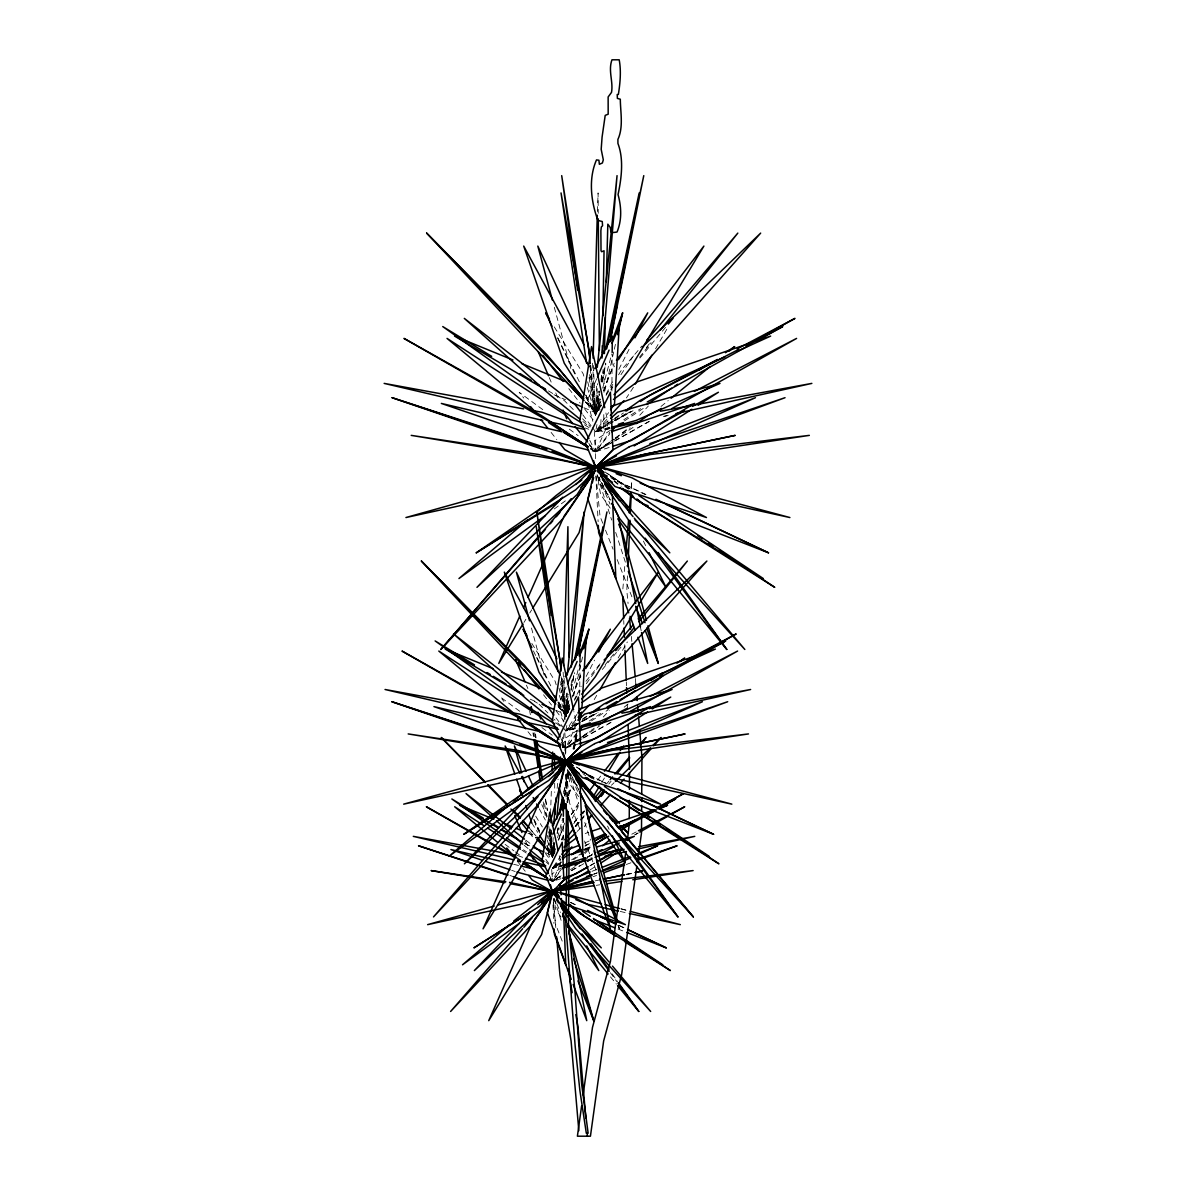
<?xml version="1.0" encoding="UTF-8"?>
<svg xmlns="http://www.w3.org/2000/svg" width="1196" height="1196" viewBox="0 0 1196 1196"><rect width="100%" height="100%" fill="white"/><g stroke="black" fill="none" stroke-linecap="round" stroke-linejoin="round"><path stroke-width="0.75" stroke-dasharray="5 3.75" d="M563.167 840.145L563.346 818.094M579.701 695.474L579.955 663.915M611.874 391.062L612.158 354.405M603.786 414.578L603.636 431.263L600.766 431.263L601.035 416.372M603.98 392.333L604.204 366.38M601.678 381.016L601.812 373.571M550.549 813.714L551.326 791.303M597.432 211.513L598.075 192.93L598.239 213.307M547.409 847.695L552.432 857.173L553.135 837.574M558.248 702.306L565.768 716.524L566.605 693.127M586.249 397.401L595.563 414.997L596.684 383.841M627.481 575.859L626.809 590.704L628.079 603.517M631.458 488.716L631.787 481.3L631.174 488.716M567.771 802.606L567.995 798.973L566.545 802.322M546.826 845.692L552.432 857.173L553.389 842.373M559.205 703.084L565.768 716.524L567.293 693.097M585.741 394.904L595.563 414.997L597.611 383.647M562.793 747.515L563.944 732.789M564.961 719.887L566.56 699.645L564.407 719.977M622.862 588.94L624.865 564.811M587.281 387.504L595.563 414.997L598.06 391.69M557.127 788.358L558.098 779.119M562.045 742.148L562.823 734.763M559.384 695.369L565.768 716.524L568.145 694.263M547.32 840.205L552.432 857.173L553.972 842.702M601.259 403.8L595.563 414.997L598.254 391.137M569.774 708.63L565.768 716.524L568.025 696.386M554.839 852.434L552.432 857.173L554.062 842.672M589.045 377.443L595.563 414.997L599.226 391.167M600.9 380.149L601.752 374.647M560.76 687.685L565.768 716.524L567.995 701.947M548.755 835.989L552.432 857.173L554.645 842.687M589.643 374.617L595.563 414.997L599.555 391.137M601.095 381.958L603.233 369.116M560.67 681.735L565.768 716.524L568.205 701.873M570.955 685.398L571.882 679.911M548.71 831.803L552.432 857.173L554.555 844.481M590.495 365.483L595.563 414.997L599.51 394.844M602.007 382.002L605.684 363.136M561.836 678.282L565.768 716.524L568.922 700.333M571.03 689.494L573.841 675.142M549.652 830.009L552.432 857.173L554.51 846.484M557.246 832.446L558.338 826.899M590.734 365.513L595.563 414.997L599.495 394.979M602.365 380.418L605.221 365.856M564.108 678.282L565.768 716.524L568.638 701.917L565.768 716.524L562.075 678.745M571.135 689.135L574.364 672.72M551.251 830.009L552.432 857.173L554.585 846.215L552.432 857.173L549.816 830.458M557.097 833.418L558.532 826.107M564.632 795.056L569.326 771.031M573.602 749.384L577.205 731.025M610.11 428.527L595.563 431.771L596.983 424.595M566.814 725.538L565.768 730.861L576.636 728.424M593.425 365.483L595.563 414.997L599.615 394.904M602.201 382.107L605.879 363.838M570.911 690.944L574.588 672.675M557.231 833.358L558.696 826.032M564.975 794.892L569.774 771.076M574.2 749.1L577.145 734.449M564.542 796.102L569.73 770.628M574.17 748.786L577.13 734.224M563.72 792.096L567.98 772.272M573.019 748.86L576.876 730.846M563.66 793.755L568.399 772.048M573.512 748.517L577.07 732.221M604.787 391.002L613.907 351.026M614.325 349.202L615.985 341.936M573.646 695.997L582.706 656.29M558.906 839.607L563.75 818.318M567.397 802.367L570.238 789.943L566.351 800.408M600.841 401.288L595.563 414.997L600.317 397.087M602.694 388.117L611.709 354.076M569.7 706.253L565.768 716.524L569.535 702.261M572.376 691.572L580.867 659.504M555.467 849.265L552.432 857.173L554.78 848.323M557.59 837.708L562.733 818.258M566.949 802.337L570.238 789.943M595.563 414.997L600.855 399.539M603.786 390.943L609.646 373.765L614.535 365.961M565.768 716.524L569.371 705.939M572.376 697.133L577.803 681.272L581.749 674.963M552.432 857.173L555.333 848.697M583.917 407.701L595.563 412.74L600.706 399.075M603.905 390.524L614.176 363.195M555.602 710.185L565.768 714.58L569.58 704.414M572.764 695.952L581.66 672.227M545.585 852.718L552.432 855.678L555.004 848.816M564.676 823.072L558.233 840.235L563.63 826.944M596.744 378.654L587.326 400.496L592.827 421.351M566.082 687.042L558.711 704.115L563.421 721.936M552.074 835.884L547.006 847.62L550.175 859.625M595.563 458.696L595.563 451.804L608.271 423.847L605.146 409.481M565.768 753.017L565.768 747.978L576.621 724.073L573.901 711.59M549.457 879.553L552.432 881.392L560.789 862.989L559.205 855.723M606.133 394.202L612.86 381.031M574.573 699.152L576.173 695.997M618.81 369.385L630.711 346.107M577.01 694.368L581.181 686.22M586.175 676.458L594.517 660.162M561.298 839.712L563.839 834.733M572.331 818.154L578.266 806.538M589.464 378.534L593.859 370.371M560.789 684.874L564.303 678.371M548.964 832.147L550.668 828.978M633.461 387.25L626.405 397.954M655.558 348.813L667.518 327.988M594.218 699.63L597.91 693.231M618.168 657.964L627.362 641.953M584.336 826.78L586.16 823.625M575.216 826.526L579.028 820.217M582.826 813.893L584.724 810.739M601.842 782.319L604.698 777.579M585.352 401.976L595.563 412.74L601.319 403.261M606.103 395.368L612.801 384.305M618.556 374.826L621.427 370.087L641.818 346.093M558.233 706.657L565.768 714.58L569.61 708.241M574.409 700.318L580.18 690.81M585.935 681.301L601.05 662.614M546.393 849.324L552.432 855.678L556.215 849.444M561.881 840.085L563.779 836.976M523.953 622.443L525.881 619.289M529.753 612.995L531.697 609.84M571.329 814.611L579.043 802.277M585.337 401.856L595.563 412.74L600.646 405.13M610.797 389.911L612.815 386.861M620.948 374.677L634.134 354.883M558.098 706.432L565.768 714.58L569.879 708.406M586.369 683.678L601.394 662.569M546.034 848.891L552.432 855.678L556.484 849.594M573.751 823.7L577.817 817.601M592.379 427.525L595.563 431.771L608.555 412.65M576.906 714.416L565.768 730.861L554.286 719.394M553.464 866.681L560.76 855.947M592.035 450.937L595.563 451.804L609.796 432.279M562.18 747.096L565.768 747.978L577.922 731.279M560.819 878.716L552.432 881.392L549.442 879.389L552.432 881.392L561.791 868.535M571.494 814.177L578.296 805.282M597.611 780.091L601.02 775.636M585.786 397.251L595.563 412.74L601.184 405.519L595.563 412.74L586.1 401.452L595.563 412.74L600.048 409.421M557.59 704.773L565.768 714.58L568.025 711.68L565.768 714.58L557.471 704.698M575.186 826.391L582.004 817.601M590.779 448.978L595.563 451.804L609.87 433.64M579.312 743.658L565.768 747.978L562.583 746.005L565.768 747.978L576.831 733.91M549.921 878.761L552.432 881.392L560.236 871.48M585.846 395.338L595.563 412.74L601.349 405.444M639.516 357.245L651.087 342.639M557.829 702.037L565.768 714.58L568.085 711.665M605.131 664.871L614.4 653.166M575.545 826.496L584.799 814.82M646.303 347.632L650.938 341.832M608.794 784.083L611.126 781.167M639.92 358.067L665.933 326.882M602.336 669.461L616.553 652.418M617.749 650.983L621.307 646.722M576.113 826.301L579.671 822.041M580.867 820.62L585.606 814.925M574.23 821.981L579.028 816.345M580.224 814.939L585.008 809.303M606.551 783.948L608.943 781.123M587.699 381.793L595.563 412.74L599.331 408.584M558.711 701.962L565.768 714.58L568.085 712.024M609.751 428.527L595.563 431.771L607.897 418.256M575.665 719.992L565.768 730.861L556.035 717.914M553.643 866.876L560.954 858.863M626.33 429.648L614.938 438.439M639.77 415.221L648.337 406.042M603.262 717.002L609.317 710.514M584.964 853.615L588.761 849.549L584.186 852.598M590.196 368.443L595.563 412.74L599.525 408.868M559.04 688.134L565.768 714.58L568.414 711.979M577.145 831.444L581.047 827.617M580.494 815.014L584.53 811.142M611.395 785.294L614.071 782.707M609.706 427.824L595.563 431.771L609.317 419.572M575.156 722.504L565.768 730.861L576.367 728.424M553.748 867.04L560.326 861.195M661.014 406.446L668.235 400.585M624.163 707.195L628.483 703.697M584.082 860.806L592.648 853.854M561.163 676.727L565.768 714.58L568.743 712.382M554.271 508.943L566.171 500.257M609.526 427.181L595.563 431.771L613.354 419.258M614.834 418.226L620.754 414.055M576.397 723.371L565.768 730.861L577.922 727.452M582.482 719.095L587.042 715.881M561.208 862.032L552.432 868.206L561.432 866.188M609.153 447.483L595.563 451.804L590.824 448.874L595.563 451.804L613.638 439.291M615.148 438.244L630.202 427.809M581.974 738.829L565.768 747.978L562.733 745.975L565.768 747.978L582.273 736.527M583.783 735.495L594.292 728.2M550.145 878.567L552.432 881.392L559.967 876.175M591.048 448.814L595.563 451.804L613.443 439.47M562.748 745.96L565.768 747.978L580.882 737.543M582.392 736.497L589.957 731.279M549.233 875.053L552.432 881.392L561.029 875.457M613.473 421.71L595.563 431.771L612.591 420.304M614.146 419.258L623.43 412.994M576.562 723.565L565.768 730.861L576.248 727.392M582.736 719.409L587.371 716.284M561.343 862.196L552.432 868.206L561.507 866.128M585.113 846.17L588.088 844.167M610.558 430.156L595.085 440.442L595.563 451.804L613.399 441.758M624.476 420.902L646.139 406.505M577.638 730.098L565.349 738.261L565.768 747.978L581.914 738.769M591.452 720.904L608.345 709.677M561.268 867.818L552.118 873.902L552.432 881.392L560.49 876.847M573.497 859.7L582.661 853.615M623.744 419.781L640.697 408.598M589.194 721.024L603.053 711.889M571.539 859.939L591.586 846.723M591.018 448.769L595.563 451.804L612.636 440.711M614.191 439.694L635.913 425.582M561.956 743.987L565.768 747.978L580.987 738.067M582.512 737.08L599.271 726.196M551.7 869.387L552.432 881.392L559.967 876.489M570.522 869.627L575.037 866.696M590.211 869.836L594.816 866.876M595.563 431.771L612.636 421.56M614.191 420.633L628.139 412.276M580.18 722.22L565.768 730.861L580.314 722.683M581.779 721.263L592.992 714.55M560.221 863.542L552.432 868.206L561.343 865.71M590.361 865.47L595.189 862.66M631.069 411.275L614.938 420.588L631.234 411.499M580.09 722.578L565.768 730.861L580.374 722.548M581.675 721.666L595.997 713.384M589.209 445.151L595.563 451.804L612.89 441.937M614.475 441.04L649.308 421.246M583.528 737.857L606.148 724.97M552.432 881.392L560.206 876.967M571.09 870.763L580.419 865.441M596.595 713.309L581.989 721.622L598.09 712.681M584.829 849.788L591.317 846.095M615.028 440.831L649.069 421.635M583.588 737.917L611.156 722.369M571.793 870.479L586.309 862.286M587.924 861.374L592.768 858.638M634.717 834.972L637.946 833.163M615.103 420.798L633.013 410.736M607.777 724.058L611.021 722.235M560.535 863.662L552.432 868.206L561.298 865.291M584.844 849.982L591.332 846.349M586.743 861.868L593.171 858.25M634.941 834.763L638.141 832.969M582.033 850.491L590.106 845.976M584.291 849.803L590.809 846.17M589.867 865.904L594.681 863.273M584.979 845.916L589.927 843.359M587.116 857.353L592.08 854.781M631.787 834.21L636.75 831.639M584.65 843.06L589.733 840.743M593.919 874.246L597.267 872.751M587.535 857.039L592.543 854.826M591.975 871.316L597.163 869.313M592.992 876.758L596.49 875.457M626.285 864.499L631.548 862.555M585.188 833.507L588.686 832.311M587.984 859.64L593.216 857.861M593.455 874.171L596.939 872.99M587.909 856.515L591.452 855.349M584.65 850.356L591.736 848.353M626.315 874.725L633.521 873.065M664.632 416.328L668.265 415.505M586.668 860.552L593.874 858.937M663.302 416.387L666.934 415.58M586.892 860.328L594.083 858.728M595.085 880.884L598.733 880.121M626.091 874.396L633.387 872.871M626.345 874.336L633.536 872.826M596.236 885.339L599.884 884.786M517.644 860.731L521.127 861.479M620.231 911.457L627.511 913.056M513.697 864.319L519.079 865.575M621.217 908.945L628.378 910.859M620.874 908.751L628.079 910.679M509.915 875.487L513.428 876.638M511.709 870.344L515.192 871.525M585.188 427.989L588.656 429.259M517.15 855.349L523.863 857.801M618.033 929.038L624.925 931.729M527.959 833.223L533.087 835.316L535.509 837.858M553.957 394.725L565.618 399.778M530.202 699.182L536.974 702.127M525.044 843.823L530.187 846.05M645.421 494.636L612.128 478.579M601.409 781.287L606.432 783.664M619.05 925.555L625.792 928.754M610.678 477.712L645.945 494.486M580.882 771.151L606.073 783.156M570.836 902.472L577.533 905.656M619.379 925.569L626.076 928.754M581.944 771.839L599.734 780.495M570.417 902.457L576.95 905.641M517.629 859.087L520.828 860.926M517.315 860.612L520.514 862.495M548.471 390.898L564.243 400.496L574.693 410.931M534.268 701.245L537.423 703.158M523.983 842.851L530.247 846.663M584.53 424.789L590.839 428.781M523.385 849.803L526.434 851.746M522.009 850.266L526.703 853.316M516.508 857.353L522.488 861.359M606.94 473.227L630.157 488.865M576.771 767.159L593.694 778.551M604.832 471.867L629.559 488.671M576.487 767.025L593.336 778.476M610.558 475.933L628.528 488.357M579.133 768.983L593.978 779.239M610.573 476.277L628.558 489.134M580.808 770.478L592.842 779.074M542.76 409.615L519.169 392.258L523.728 397.999M569.311 429.14L578.146 435.658M519.707 711.246L500.466 697.074L503.905 701.409M541.923 727.587L552.298 735.211M505.086 844.361L513.921 850.864M515.386 851.941L522.742 857.353M525.956 840.25L531.801 844.795M614.161 480.568L621.307 486.338M582.96 773.618L585.831 775.92M582.886 421.5L589.927 427.211M555.766 722.758L560.057 726.226M524.162 845.318L528.393 848.756M517.614 858.937L520.469 861.299M614.026 481.166L619.707 485.965M608.316 494.89L602.963 489.852L597.417 475.35M577.399 785.503L572.092 780.495L568.922 772.227M582.527 418.75L590.346 426.568M538.992 704.115L547.918 713.025M545.989 861.778L548.56 864.349M529.424 831.22L535.823 838.022M531.159 830.293L535.883 835.944M548.889 826.526L552.432 855.678L546.527 848.637L552.432 855.678L550.833 830.323M529.036 827.617L536.062 836.034M610.483 976.893L616.389 984.099M588.746 443.387L595.563 451.804L594.322 431.577M561.163 742.297L565.768 747.978L564.781 731.937M551.102 432.414L556.798 439.575M527.989 731.683L532.564 737.454M517.165 861.075L521.785 866.876M522.936 868.341L525.238 871.241M568.818 388.64L580.105 403.142M584.62 408.927L593.65 420.529M543.537 694.786L551.535 705.072M556.11 710.947L564.123 721.233M529.365 832.79L533.954 838.695M545.421 853.436L550.025 859.326M582.781 414.773L591.302 426.105M545.765 859.356L549.099 863.781M610.364 972.722L616.927 981.662M612.158 973.858L617.48 981.378M610.244 508.18L600.586 494.486L597.133 474.603M578.655 796.656L570.058 784.441L567.607 770.329M560.984 916.928L555.736 909.483L553.927 899.093M531.831 823.072L537.707 832.386M547.529 847.919L552.432 855.678L547.26 835.316M554.301 326.912L583.14 373.765L584.695 378.923M531.831 643.418L555.138 681.272L556.2 684.8M535.703 816.15L542.341 826.944M539.755 833.014L536.122 826.526L534.193 819.38M546.991 845.961L552.432 855.678M539.261 808.81L545.391 820.082M589.763 440.292L595.563 451.804M560.999 738.545L565.768 747.978M603.741 486.922L598.837 477.069L610.184 499.958M604.563 488.551L610.274 500.033M578.729 789.973L570.627 773.722L578.729 790.048M557.919 337.975L580.837 384.858M643.433 541.115L646.662 547.708M537.049 657.755L550.997 686.295M607.538 826.077L609.138 829.351M533.999 819.454L539.605 830.936M557.53 337.795L575.739 376.037M533.431 650.923L535.823 655.931M536.615 657.606L547.753 680.973M533.805 819.813L539.336 831.414M541.788 804.639L547.26 816.375M598.463 477.234L610.05 504.099M568.713 770.807L577.578 791.363M556.843 903.922L560.52 912.443M549.203 377.502L552.118 384.365M555.766 392.946L557.949 398.104M526.419 685.144L527.855 688.522M525.507 840.967L528.393 847.74M602.784 523.235L600.033 516.313L596.101 476.008M605.52 530.157L613.055 549.188M617.166 559.579L632.236 597.641M579.806 828.933L569.58 803.099L566.635 772.855M584.575 840.997L596.176 870.269M617.988 925.375L619.349 928.829L618.377 925.285M562.21 941.132L555.378 923.835L553.12 900.797M554.256 898.48L556.08 903.249M597.297 475.829L611.679 520.066M615.701 532.444L626.629 566.082M567.487 769.282L578.445 802.965M584.784 822.459L590.54 840.19M618.197 925.285L619.349 928.829M554.152 898.988L562.18 923.671M554.301 307.267L570.806 368.443M531.473 628.035L544.599 676.727M640.443 627.093L641.176 630.711M529.708 711.022L530.351 714.685M533.625 733.028L534.268 736.691M545.361 799.048L547.32 810.051M535.509 734.224L536.077 737.857M545.675 799.75L547.364 810.664M532.953 732.849L533.491 736.482M543.238 801.963L545.675 818.333M546.587 817.302L544.225 800.901M534.747 732.789L535.524 738.306M631.339 636.451L631.877 641.938M553.255 898.316L555.811 927.588M635.36 678.551L635.824 684.037M592.454 363.195L595.563 412.74M563.107 672.227L565.768 714.58M595.847 475.993L598.12 521.68M566.306 774.948L567.681 802.411M552.986 904.849L553.912 923.447M623.729 620.56L623.878 624.282M624.746 644.749L624.895 648.471M626.3 681.959L626.465 685.682M627.242 704.295L627.407 708.017M565.379 754.183L564.871 741.236L565.14 754.153M566.171 774.515L567.263 802.247M565.529 774.44L566.007 798.435M554.675 783.171L554.75 792.425M560.401 863.602L552.432 868.206L560.535 863.602"/><path stroke-width="1.5" d="M629.201 824.119L627.392 840.609M629.245 818.632L629.35 800.348M629.41 789.375L629.515 772.915M629.53 769.252L628.109 724.761M641.579 818.273L641.49 833.074L638.903 851.522M641.624 810.873L641.654 805.327M641.684 801.634L641.699 797.926M641.729 794.234L641.938 757.247L639.651 729.799M563.361 816.255L563.451 805.237L552.373 825.808M579.955 662.061L580.06 649.069L565.17 676.742M612.173 352.581L612.307 336.091L594.726 368.727M602.186 353.104L602.321 345.659M602.859 315.894L604.055 250.756L601.648 251.728L601.02 250.726L600.87 230.783L601.334 226.971L602.575 225.76L602.261 221.529L597.94 220.423C590.914 201.631 588.283 178.578 596.49 159.905L598.912 160.219L599.36 164.286L602.395 162.985L603.307 159.845L601.184 149.306L602.081 137.092L605.206 115.369L608.181 114.188L608.136 96.966L611.5 92.391C613.488 81.732 607.927 70.758 611.978 59.8L619.199 59.8C621.322 71.252 620.141 83.092 618.377 94.454L617.211 94.514L617.39 98.401L620.305 99.223C620.425 112.379 623.609 127.045 617.898 139.424L617.928 143.445C623.893 159.173 621.546 178.144 618.048 194.559C621.412 206.818 622.04 220.139 617.031 232.054L612.128 232.652L610.902 231.725L610.274 227.524L607.822 224.175L606.297 281.942M604.414 353.553L605.37 317.344M552.029 770.777L552.672 752.105M597.297 215.22L593.111 358.142M553.584 825.12L556.14 797.597M567.248 675.142L584.126 511.933L571.314 667.099M597.282 367.336L617.046 175.633L601.962 358.097M627.9 566.59L630.008 520.23M630.352 512.815L631.204 494.277M567.113 813.489L564.916 849.803L561.791 854.407M559.579 788.015L556.708 819.111M560.894 771.45L561.178 767.772M561.477 764.08L561.911 758.563M625.628 555.542L628.558 520.275M629.171 512.845L630.86 492.438M559.683 764.334L560.461 756.933M581.615 1105.896L577.399 1136.2L590.435 1136.2L603.651 1040.954L621.546 975.144L636.84 866.278M583.125 1094.953L592.483 1027.424L610.409 961.569L625.837 851.597M637.348 862.585L638.38 855.215M606.611 348.918L643.777 175.633L610.005 341.742M575.246 659.773L606.97 511.933L577.832 655.244M559.698 813.684L562.882 797.388M610.693 337.661L613.578 323.01M614.296 319.347L617.181 304.681M618.99 295.517L639.187 192.93L605.684 348.978M578.46 651.596L603.038 526.703L574.409 660.087M562.868 803.772L563.585 800.139M570.029 767.398L571.464 760.133M579.342 720.112L580.778 712.846M561.956 808.855L563.809 799.75M570.462 766.98L571.942 759.699M580.09 719.663L581.57 712.382M559.085 813.714L562.569 797.508M569.147 766.875L569.909 763.272M579.208 720.022L580.748 712.816M569.58 766.606L570.372 762.988M579.821 719.558L581.405 712.308M617.644 334.671L622.623 312.859L612.262 340.696M585.173 645.466L588.88 629.216L579.851 653.509M513.697 801.021L531.966 785.398L565.768 759.744L582.422 777.669L660.536 804.146L596.819 770.179L565.768 759.744L559.205 788.448L583.095 856.291L580.135 785.398L565.768 759.744L403.68 804.146L524.715 777.669L565.768 759.744L731.847 804.146L611.246 777.669L604.503 775.008M494.202 906.03L427.63 924.643L520.828 904.266L552.432 890.452L565.26 904.266L625.403 924.643L576.352 898.495L552.432 890.452L547.379 912.563L565.768 964.798L563.495 910.216L552.432 890.452L497.805 905.028M617.405 332.578L622.623 312.859M591.332 486.488L579.103 532.639L532.654 608.271M592.274 482.945L593.679 477.608M583.693 648.815L588.88 629.216M565.289 765.724L551.685 817.062L483.049 928.829L538.783 803.099L564.721 765.47L538.29 804.609L433.505 916.913L537.976 796.656M551.954 895.475L541.594 934.584L488.745 1020.651L531.652 923.835L552.432 893.696L541.31 902.905M563.107 809.124L565.05 803.891M597.477 376.979L609.078 350.099M611.978 343.372L619.214 326.568L614.535 403.814L610.543 409.705M567.562 683.634L577.13 661.433M579.342 656.305L585.98 640.936L581.974 706.956L577.922 712.936M552.791 834.195L561.477 814.072M562.927 810.709L565.828 804.011M519.782 616.06L498.792 663.406L522.981 624.013M523.534 607.613L525.777 602.545M528.019 597.462L563.241 518.003M634.971 337.795L647.724 312.859L618.437 359.712M598.673 652.014L610.349 629.216L585.681 668.654M635.3 384.036L651.865 355.212M599.749 690.017L615.402 662.778M588.88 818.871L590.689 815.717M593.291 796.521L599.002 787.058M608.51 771.256L619.917 752.314M621.83 749.159L623.729 745.99L620.32 750.445M579.238 765.051L565.768 759.744L550.04 784.441L464.392 863.811L537.692 786.818M557.426 892.425L552.432 890.452L540.323 909.483L474.364 970.584L529.679 912.399M594.532 472.046L563.421 518.077L440.831 649.473L571.195 498.702M530.187 912.114L473.915 947.875L539.291 906.433L552.432 893.696L531.278 925.001L450.593 1011.472L522.652 928.724M564.004 516.313L593.47 473.571M616.448 360.22L703.906 246.077L630.187 368.443L615.671 387.026M582.796 670.762L658.353 572.137L595.354 676.727L581.705 694.203M566.949 820.112L569.221 817.137M589.658 790.466L595.339 783.051M604.429 771.196L618.048 753.405M564.961 839.652L572.944 829.441M612.068 430.844L615.372 426.643M579.043 731.1L582.362 726.884L579.163 729.067M562.464 868.655L565.798 864.409M660.207 330.231L737.827 233.1L646.617 340.441M615.731 650.669L634.209 627.541M638.828 621.756L687.356 561.044L638.201 618.885M595.982 800.124L604.13 789.913M616.942 773.887L629.754 757.86M640.234 744.749L646.049 737.454L640.069 744.495M589.763 472.57L595.563 465.573L789.898 517.539L648.785 486.548L640.204 483.169M560.999 765.485L565.768 759.744L568.728 761.792M547.843 895.983L552.432 890.452L556.947 893.576L552.432 890.452L513.637 921.129M668.31 324.056L673.034 318.375M601.035 796.431L603.412 793.576M550.339 523.728L552.716 520.918M556.29 516.717L559.863 512.516M586.04 481.719L595.563 470.506L589.449 474.737M607.045 655.558L633.417 624.521M558.517 772.481L564.557 765.38M594.576 798.031L601.767 789.584M610.139 779.717L612.531 776.907M614.938 774.081L629.29 757.173M523.848 927.319L532.19 917.511M550.055 896.507L552.432 893.696M580.942 487.43L595.563 470.506L588.402 476.442M440.831 649.473L545.466 529.305M588.447 819.29L592.14 815.134M600.751 805.416L610.603 794.323M620.455 783.231L624.148 779.074M626.614 776.294L651.237 748.547M653.704 745.781L661.089 737.454L653.031 745.213M610.364 415.55L623.938 400.66M578.131 717.286L589.269 705.072M562.165 857.532L571.912 846.843M510.318 883.68L552.432 891.693L563.854 879.942L562.21 842.208L545.795 875.756L552.432 891.693L556.08 891.17M509.526 882.349L552.432 891.693L555.034 889.091M558.936 885.175L564.138 879.942L588.253 866.786M614.026 394.65L639.068 370.087L760.671 233.1L642.207 347.109M581.69 698.957L602.934 678.132L706.881 561.044L604.07 659.998M565.439 842.926L575.844 832.715M595.563 470.506L575.605 489.852L476.262 552.821L581.809 480.015M562.778 497.207L476.965 587.341L577.175 494.486L595.563 465.573L631.907 477.787L706.462 517.539L615.058 486.548L595.563 465.573L548.097 477.787L405.937 517.539L547.544 486.548L595.563 465.573L605.864 469.639M575.889 484.544L595.563 465.573L598.568 467.651M548.381 776.503L565.768 759.744L572.929 765.515M596.61 799.511L604.668 791.752M615.417 781.407L650.34 747.799M537.707 904.654L552.432 890.452L558.248 895.146M610.693 418.346L617.57 412.246L719.992 383.393L636.212 420.409L611.47 427.331M577.847 720.127L584.56 714.162L672.107 689.494L600.497 721.128L579.656 726.959M562.957 858.863L566.904 855.349M527.899 519.647L458.965 578.535L545.331 515.476M536.331 512.426L556.035 495.593L595.563 465.573L600.063 468.787M506.656 807.031L449.008 856.291L523.938 801.574M509.376 924.762L462.523 964.798L519.169 923.447M561.163 499.001L555.437 503.74L476.262 552.821M535.748 788.822L463.794 834.315L553.584 772.362M558.622 769.88L565.768 763.96L565.768 759.744L572.839 765.724M671.12 398.238L710.14 366.559M728.917 351.295L734.703 346.601L725.449 352.7M631.368 701.349L663.062 675.605M680.36 661.567L684.68 658.054L676.981 663.137M602.635 845.751L609.766 839.951M621.173 830.697L628.304 824.896M613.473 399.479L637.333 381.793L770.643 336.091L736.781 351.519M582.123 702.456L601.468 688.134L715.402 649.069L683.245 663.72M564.004 847.112L577.025 837.454M625.209 410.931L640.024 400.496L738.455 349.516M590.077 713.743L603.756 704.115L687.835 660.566M571.449 854.826L580.224 848.652M636.227 423.638L648.277 415.281L661.448 408.449M598.792 725.09L610.812 716.763L627.272 708.226M575.052 865.725L585.606 858.399M559.668 768.161L565.768 763.96L548.695 780.495L463.794 834.315M626.525 410.901L631.174 407.776M640.458 401.512L649.742 395.248L717.406 359.443M593.545 712.128L599.719 707.957M605.894 703.801L662.689 672.84M573.228 854.183L580.658 849.175M646.857 404.532L671.509 388.281M674.604 386.248L677.684 384.215M699.256 369.983L705.416 365.916M607.673 708.839L635.39 690.555M650.803 680.404L656.963 676.338M594.666 844.69L607 836.557M619.334 828.424L623.953 825.375M691.916 409.256L634.134 445.929M698.15 405.25L718.407 392.258L692.559 406.371M647.604 711.934L599.615 742.462M652.239 708.959L670.747 697.074L649.533 708.66M588.671 870.823L576.218 878.417M600.975 862.929L616.359 853.062M619.423 851.089L622.503 849.115M515.865 878.043L552.432 891.693L574.693 878.043L590.256 871.989M587.146 867.354L575.904 873.902L562.494 878.193M596.789 861.733L617.674 849.549L594.965 857.263M671.958 408.509L796.596 338.408L694.413 391.376M630.486 711.276L737.588 651.058L650.325 696.281M601.199 853.735L614.056 846.514M639.755 832.057L655.812 823.027M659.026 821.218L667.069 816.704M671.883 813.998L684.725 806.762L638.41 830.772M762.45 336.584L794.966 318.375L737.199 348.948M659.609 676.816L662.868 674.993M687.311 661.313L690.57 659.489M705.221 651.267L736.183 633.94L687.192 659.863M601.394 839.652L604.623 837.843M640.099 817.974L643.328 816.165M648.172 813.459L654.616 809.842M657.845 808.033L683.649 793.576L657.292 807.539M647.245 401.991L751.731 343.835M759.894 339.29L782.752 326.568L746.663 345.27M616.448 455.811L595.563 467.472L559.579 459.922L411.2 435.374L538.693 454.51L595.563 467.472L809.348 435.374L650.564 454.51L595.563 467.472L392.109 397.7L549.667 448.919L595.563 467.472L643.747 454.51L735.211 435.374L617.734 459.922L595.563 467.472L552.163 451.266M607.134 706.956L616.882 701.529M620.141 699.72L725.748 640.936L691.124 658.861M581.884 752.359L565.768 761.359L535.001 754.915L408.18 733.925L517.15 750.281L565.768 761.359L748.487 733.925L612.771 750.281L565.768 761.359L391.854 701.723L526.524 745.512L565.768 761.359L606.94 750.281L685.114 733.925L584.709 754.915L569.206 760.193M595.713 843.449L608.749 836.183M621.8 828.933L644.629 816.225M647.888 814.401L656.051 809.871M659.31 808.048L675.62 798.973L657.486 808.361M513.428 876.638L552.432 891.693L557.187 889.047M560.356 887.268L566.71 883.724M569.879 881.96L573.048 880.181M684.471 410.796L613.369 449.606L595.563 467.472L564.781 449.606L559.085 442.445M641.37 713.115L580.972 746.095L565.768 761.359L519.976 744.256M599.51 860.642L610.767 854.497M615.581 851.851L622.025 848.353M596.326 839.816L606.208 834.584M619.393 827.602L624.327 824.986M647.41 812.772L652.343 810.155M594.861 840.788L606.402 834.823M619.588 827.991L652.553 810.918M597.043 852.21L602.007 849.638M607.284 461.82L595.563 467.472L585.487 443.238L610.423 392.258L612.92 449.606L595.563 467.472L593.545 460.55M580.568 754.228L565.768 761.359L539.456 746.095L534.866 740.324L541.773 778.88M528.707 875.592L532.175 879.942L552.432 891.693L557.187 889.405M560.356 887.88L565.095 885.593M724.926 356.916L641.953 394.725L611.036 406.745M679.866 665.26L605.4 699.182L579.552 709.228M593.126 839.188L604.982 833.791M618.526 827.617L635.465 819.903M647.32 814.491L655.797 810.634M659.175 809.094L667.652 805.237L657.127 808.84M592.244 874.994L552.432 891.693L550.354 884.606M602.306 870.509L630.83 857.771M634.179 856.261L657.665 845.781L633.461 855.185M585.861 857.771L563.137 865.216M597.552 852.598L619.274 843.001M622.623 841.536L634.314 836.363L597.058 846.858M562.598 851.731L579.567 845.138M602.35 867.294L630.008 856.53M559.309 896.267L552.432 890.452L552.432 891.693L557.486 889.839M560.849 888.598L589.493 878.043M603.502 872.886L624.536 865.142M636.81 860.627L677.115 845.781L637.034 859.386M592.199 831.1L600.975 828.095M615.013 823.282L653.614 810.051M560.535 888.942L592.184 881.467M611.56 431.666L694.697 403.426L631.249 440.442L612.561 446.392M649.877 443.567L785.039 397.7L595.563 467.472L595.563 465.573L602.724 471.344M579.641 730.696L650.489 706.612L596.251 738.261L579.312 743.658M607.508 742.507L727.691 701.723L565.768 761.359L557.142 740.653L578.46 697.074L580.598 746.095L565.768 761.359L563.241 752.733M563.54 867.937L586.234 860.223M586.489 876.533L591.721 874.754M602.171 871.211L624.835 863.527M618.242 424.311L623.475 422.577M581.495 725.673L590.226 722.788M568.683 854.856L581.092 851.358M559.474 889.809L593.261 881.258M552.432 891.693L594.128 882.513M611.515 428.123L638.111 422.024M579.896 727.617L602.874 722.354M563.316 865.71L579.641 861.972M675.994 413.562L811.86 383.393L660.341 411.23M635.226 715.133L750.625 689.494L621.89 713.16M604.862 856.336L626.45 851.537M637.229 849.145L694.771 836.363L638.589 846.693M604.204 878.97L624.267 874.769M635.211 872.482L642.506 870.957L635.345 872.452M604.772 878.851L624.551 874.71M598.703 854.019L624.088 849.354M594.397 885.623L559.728 890.646M607.194 883.665L621.83 881.437M632.789 879.763L693.127 870.583L605.116 881.183M505.878 881.796L431.083 870.583L504.787 882.768M523.609 408.883L384.14 383.393L542.715 420.409M530.934 410.228L541.952 412.246L583.469 427.361M515.327 855.02L413.293 836.363L514.056 859.879M550.01 421.979L584.635 429.424M526.016 722.294L558.532 729.306M522.861 861.853L545.481 866.711M618.407 911.053L587.445 904.266L575.769 899.661M629.335 913.46L680.315 924.643L630.172 911.337M520.589 721.128L385.052 689.494L519.931 714.162L557.276 727.766M562.15 431.846L441.339 403.426L549.532 440.442L588.492 450.055M511.903 863.901L450.922 849.549L482.182 860.238M520.873 866.009L531.622 868.535L546.482 877.715M560.401 746.648L526.419 738.261L433.939 706.612L538.738 731.279L560.999 745.033L523.669 721.382M548.859 880.51L516.926 872.123M601.513 903.728L561.074 892.814M605.101 904.669L619.423 908.482M508.165 874.919L418.525 845.781L476.935 865.142M392.109 397.7L540.009 446.721M391.854 701.723L513.009 741.879M480.463 866.308L507.014 875.113M485.666 861.434L509.974 869.746M525.537 858.414L545.705 865.755M541.743 447.364L546.961 449.322M648.083 505.759L642.925 503.74L636.81 499.465M660.132 510.468L768.52 552.821L656.021 499.285M620.096 797.777L713.578 834.315L617.839 788.747M593.934 919.604L614.595 927.692M626.644 932.402L666.247 947.875L627.75 929.546M616.164 473.691L621.322 475.724M512.949 359.996L454.555 336.091L545.944 390.001M521.531 363.509L566.186 381.793L582.796 399.285M492.946 668.594L445.241 649.069L523.788 695.399M501.468 672.092L540.637 688.134L555.721 704.01M493.799 819.23L459.623 805.237L497.925 827.826M502.335 822.728L512.591 826.914M515.999 828.32L526.255 832.521M570.612 401.931L582.258 406.984M542.057 704.324L553.912 709.452M533.61 847.53L543.881 851.986M665.664 504.204L768.52 552.821M626.525 793.157L713.578 834.315M600.497 916.794L605.565 919.186M608.928 920.785L615.671 923.97M627.481 929.546L666.247 947.875M607.329 476.113L597.253 471.314L603.845 474.543M574.155 767.952L567.442 764.767L572.226 767.114M554.107 894.503L557.456 896.088M587.58 910.425L616.03 923.97M495.578 845.617L426.344 806.762L516.029 858.175M498.792 847.426L516.508 857.353M501.109 829.71L521.86 841.939M491.661 356.333L442.744 326.568L551.431 403.814L581.376 422.786M520.066 373.615L531.114 380.343M534.268 382.257L539.007 385.142M542.162 387.055L545.316 388.969M560.834 430.665L548.501 422.517M563.989 432.578L587.67 447.005L563.959 432.279M474.483 664.871L435.135 640.936L528.034 706.956L554.765 723.879M487.071 672.526L490.211 674.439M493.365 676.353L505.953 684.007M509.092 685.936L521.68 693.59M483.214 818.049L451.849 798.973L503.591 835.75M494.187 824.732L498.896 827.587M502.021 829.501L506.73 832.356M509.87 834.27L517.704 839.039M523.34 863.676L547.843 878.597M615.671 936.02L584.425 916.256L569.879 904.535M625.045 941.94L670.358 970.584L625.493 940.549M529.499 853.675L543.253 862.406M484.425 825.988L454.674 806.762L497.581 842.328M487.549 828.021L520.439 849.265M528.273 854.318L532.968 857.353L546.707 874.321M588.028 446.826L554.854 424.894L403.979 338.408L540.981 415.281L587.984 446.736M525.627 863.676L546.482 877.46L523.998 862.361M639.008 495.593L763.287 578.535L635.315 499.166L622.548 488.372M604.429 786.43L709.108 856.291L599.734 788.448L586.997 777.684M582.572 911.247L590.286 916.39M593.365 918.453L662.808 964.798L578.595 912.563L568.952 904.415M697.702 535.748L702.321 538.843M708.495 542.969L713.115 546.064M719.274 550.19L723.909 553.285M730.068 557.411L734.688 560.505M740.847 564.632L774.754 587.341L644.181 504.787L637.034 499.031M632.699 806.089L638.858 810.215M643.478 813.31L649.637 817.436M654.257 820.516L660.416 824.642M666.576 828.768L671.195 831.863M674.275 833.926L718.916 863.811L607.314 793.262L598.718 786.325M597.641 921.907L613.114 932.267M598.628 472.659L612.367 482.302M620.006 487.669L633.76 497.312M567.263 765.006L579.253 773.423M585.248 777.639L600.243 788.164M603.247 790.257L606.237 792.365M553.912 894.743L558.368 897.867M562.823 900.992L565.783 903.07M568.758 905.163L583.603 915.568M506.641 837.903L520.335 847.65M511.335 828.873L466.036 793.576L493.694 818.258M514.265 831.145L524.491 839.114M533.267 845.946L539.112 850.491L543.552 856.396M629.888 493.26L632.744 495.563M591.557 780.54L594.427 782.857M580.06 419.228L550.459 395.248L464.302 318.375L575.321 404.861L581.719 413.353M552.911 720.441L527.212 699.63L453.568 633.94L548.456 707.838L553.868 715.029M529.813 849.893L543.941 861.344M535.644 411.858L447.035 338.408L565.992 415.281L572.824 423.713M513.592 713.04L438.797 651.058L540.487 716.763L546.228 723.849M500.451 844.705L513.323 855.379M604.085 472.779L595.563 465.573L587.894 499.166L615.835 578.535L612.397 495.593L595.563 465.573L625.672 504.787L628.094 509.75M496.46 820.725L522.742 844.167M635.061 520.081L669.82 552.821L600.571 476.053M603.98 810.529L617.271 823.057M619.932 825.554L627.9 833.059M579.97 927.782L601.304 947.875L561.074 903.264M426.643 233.1L547.08 354.883L583.738 398.627L560.027 370.087L426.643 233.1L584.052 400.496M555.542 703.711L421.381 561.044L524.311 665.125L555.108 701.873M485.427 782.124L441.249 737.454L485.142 782.543M488.028 784.755L507.523 804.46M512.725 809.722L520.514 817.601M421.381 561.044L535.389 678.132L555.243 701.962M487.729 785.189L507.089 805.072M510.961 809.049L520.006 818.333M522.592 820.979L529.036 827.617M536.72 839.129L545.182 848.039M569.341 768.251L693.336 916.913L595.997 809.438L575.844 779.119M619.468 823.491L566.979 765.32M621.905 826.197L628.005 832.954M634.239 518.077L744.839 649.473L630.95 523.728L604.668 484.201M603.591 810.305L607.194 814.566M609.586 817.406L613.174 821.667M615.566 824.522L619.154 828.783M621.546 831.624L693.336 916.913M608.899 961.868L567.472 912.204M612.487 966.114L650.669 1011.472L575.71 928.724L560.535 905.88M522.876 820.426L528.796 827.483M537.064 837.35L545.331 847.217M537.228 837.439L544.24 845.856M658.144 552.507L726.794 649.473L619.259 518.077L611.904 503.322L618.317 516.313L635.734 603.472M618.975 833.657L677.923 916.913L586.01 804.609L579.537 791.603L585.203 803.099L610.319 928.829L568.399 817.062L568.13 811.576M568.025 925.001L608.121 974.007M617.555 985.534L638.784 1011.472L618.556 982.888M602.605 479.162L633.058 516.642M594.248 799.003L571.464 770.972L586.055 789.539M561.686 905.088L565.155 909.349M575.097 426.524L587.61 441.982M548.53 726.69L558.876 739.457M530.576 406.595L533.999 410.901M540.831 419.497L547.678 428.108M517.659 718.706L525.687 728.798M506.76 848.009L511.38 853.809M602.41 479.148L619.528 500.705M561.686 905.372L565.155 909.752M567.472 912.668L580.21 928.724M542.864 355.302L563.181 381.389M518.361 662.464L520.649 665.41M524.087 669.805L538.962 688.911M521.321 822.474L528.213 831.325M565.738 763.422L565.603 759.729L591.497 793.262L595.503 801.47M552.432 890.452L554.63 893.322M561.238 901.919L572.241 916.256L575.47 922.849M604.399 482.541L606.596 485.546M645.197 538.185L726.794 649.473M572.361 772.96L575.665 777.46M578.954 781.96L582.258 786.46M607.553 820.949L677.923 916.913M561.178 905.626L566.635 913.086M581.944 933.956L609.272 971.227M618.018 983.157L638.784 1011.472M590.854 943.764L608.958 969.343M617.749 518.84L666.023 587.341L649.084 552.672M585.113 805.82L624.91 862.286M567.293 925.868L598.792 970.584L586.728 945.887M556.484 899.796L558.502 902.831M583.827 394.157L564.258 363.195L523.699 246.077L589.299 366.813M556.843 700.467L539.007 672.227L504.323 572.137L560.281 675.097M539.68 835.496L544.584 843.255M549.487 319.108L545.645 312.859L551.984 326.164M526.973 635.525L523.086 629.216L531.846 647.574M522.428 794.578L519.572 789.943L521.949 794.921M520.006 773.378L505.131 745.99L514.833 774.021M521.755 776.593L528.767 789.48M533.132 797.538L534.881 800.767M536.63 803.981L538.394 807.195M554.899 695.997L556.574 699.152M588.925 438.633L579.791 420.529L591.527 346.601L604.757 407.687M560.206 736.96L552.283 721.233L562.299 658.054L573.527 709.796M548.441 873.469L542.042 860.806L549.771 812.159L558.024 850.281M563.107 915.119L565.559 920.068M562.673 914.327L566.605 922.251M612.352 835.914L625.179 862.167M583.872 344.792L537.811 246.077L552.373 300.061M556.873 658.891L516.403 572.137L529.529 620.829M526.15 771.136L514.415 745.99L521.65 772.84M528.497 776.159L533.177 786.206M618.751 524.252L622.369 532.639L646.468 620.41M586.444 811.92L617.405 921.727M568.593 931.191L593.694 1020.651L577.952 980.884M538.275 351.759L548.471 375.783M563.047 410.108L566.68 418.705M515.655 659.744L524.984 681.75M537.916 712.233L540.786 719.005M514.729 815.537L521.919 832.491M530.546 852.823L533.416 859.595M635.659 606.297L642.521 623.609M645.257 630.531L658.278 663.406L647.948 625.792M599.585 878.881L616.628 921.937M628.737 612.845L598.658 532.639L598.299 525.328M630.053 616.329L635.27 630.277M637.887 637.259L647.694 663.406L641.534 632.535M571.24 979.345L554.466 934.584L554.182 929.008M573.183 984.502L586.743 1020.651L568.862 931.146M516.657 779.284L522.114 795.041M525.762 805.551L526.973 809.064M528.796 814.312L531.831 823.072M628.363 571.389L645.048 622.697M646.767 628.02L658.278 663.406M593.993 850.819L595.728 856.142M596.879 859.685L616.478 919.963M573.632 958.938L593.694 1020.651M522.622 776.428L524.072 781.795M636.451 607.105L640.443 627.093M567.397 923.835L568.13 927.498M586.548 363.136L561.029 192.93L588.806 348.978L590.301 363.644M557.934 671.479L536.242 526.703L559.982 660.087L561.103 671.001M565.768 759.744L566.381 763.272M568.13 968.88L572.151 992.665M575.859 1014.627L578.027 1027.424L585.861 1118.38M589.733 356.333L561.701 175.633L577.608 289.97M560.446 664.273L536.825 511.933L551.221 615.491M531.278 706.926L532.115 712.382M536.63 741.505L542.281 777.908M534.029 740.115L538.095 767.398M538.634 771.031L539.994 780.136M531.174 707L531.936 712.532M535.778 740.145L540.637 775.128M629.53 618.153L630.606 629.126M632.056 643.777L635.211 676.712M560.251 885.518L561.059 894.787M561.387 898.495L562.359 909.633M562.688 913.34L563.002 917.048M556.603 936.737L559.967 975.144L571.09 1040.954L578.834 1130.698M587.101 1132.642L587.4 1136.2M635.824 684.037L636.123 687.7M636.9 696.849L637.199 700.512M637.662 705.999L638.126 711.485M638.574 716.987L639.337 726.136M622.712 596.37L623.654 618.706M624.043 628.005L624.432 637.304M624.985 650.34L626.226 680.105M626.54 687.551L626.779 693.127M563.555 665.544L567.906 526.703L568.967 656.783M550.788 819.155L550.937 822.773M567.622 811.501L569.132 850.326L568.429 923.312L575.067 992.605L581.63 1084.129L588.148 1133.195L586.309 1133.195L579.91 1090.722L575.201 1046.53L565.843 925.076L567.039 850.087L566.127 803.966M565.245 759.684L565.319 763.377M598.284 218.868L599.375 350.428M554.421 753.57L554.555 768.37M554.869 807.225L554.929 814.625M629.395 446.721L595.563 467.472L640.772 448.919L755.468 397.7L629.395 446.721M594.681 743.628L565.768 761.359L604.399 745.512L702.426 701.723L594.681 743.628M519.109 716.763L402.005 651.058L530.964 724.97L559.713 743.972L519.109 716.763"/></g></svg>
